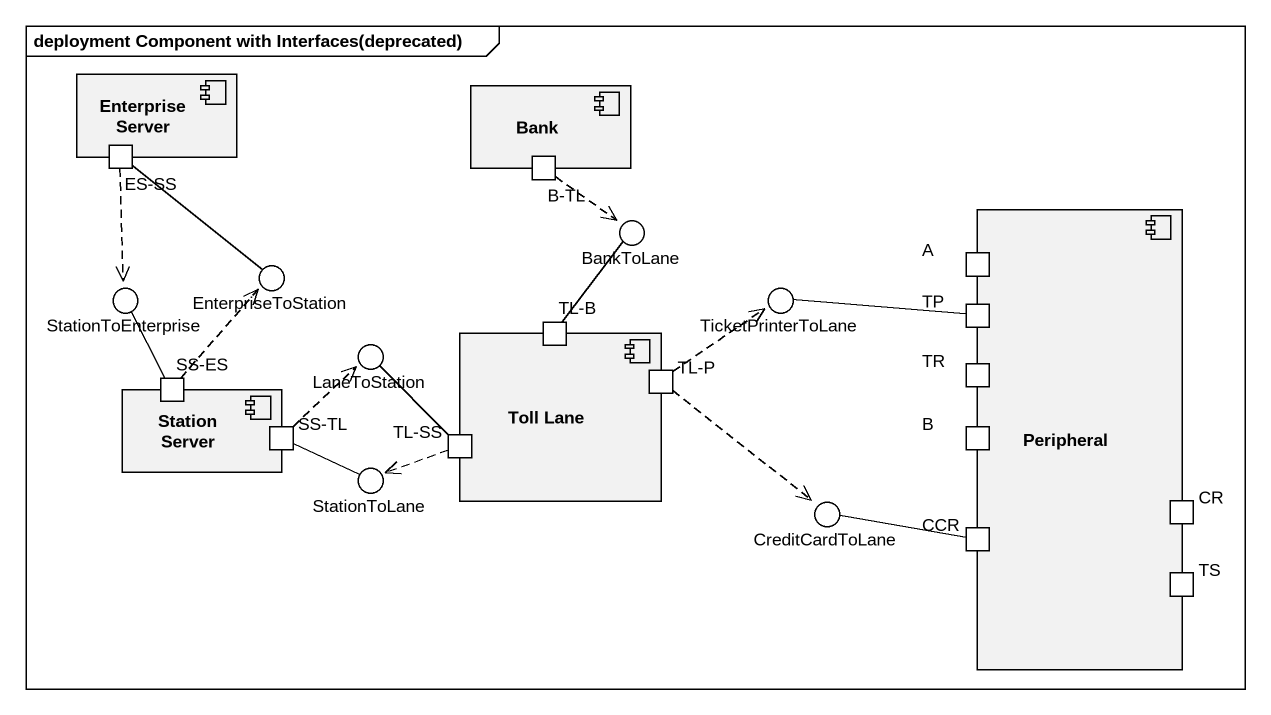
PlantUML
@startuml
mainframe deployment Component with Interfaces(deprecated)
component "Enterprise Server" as Enterprise_Server {
  port "ES-SS" as ES_SS
}
component Bank {
  port "B-TL" as B_TL
}
() BankToLane
component Peripheral {
  port A
  port TP
  port TR
  port B
  port CCR
  port CR
  port TS
}
() StationToEnterprise
() EnterpriseToStation
() TicketPrinterToLane
component "Station Server" as Station_Server {
  port "SS-ES" as SS_ES
  port "SS-TL" as SS_TL
}
() LaneToStation
component "Toll Lane" as Toll_Lane {
  port "TL-B" as TL_B
  port "TL-P" as TL_P
  port "TL-SS" as TL_SS
}
() StationToLane
() CreditCardToLane
ES_SS ..> StationToEnterprise
ES_SS -- EnterpriseToStation
B_TL ..> BankToLane
TP -left- TicketPrinterToLane
SS_ES -up- StationToEnterprise
SS_ES .up.> EnterpriseToStation
TL_B -up- BankToLane
TL_P .up.> TicketPrinterToLane
TL_P ..> CreditCardToLane
SS_TL .up.> LaneToStation
SS_TL -right- StationToLane
TL_SS -up- LaneToStation
TL_SS .left.> StationToLane
CCR -left- CreditCardToLane
@enduml
